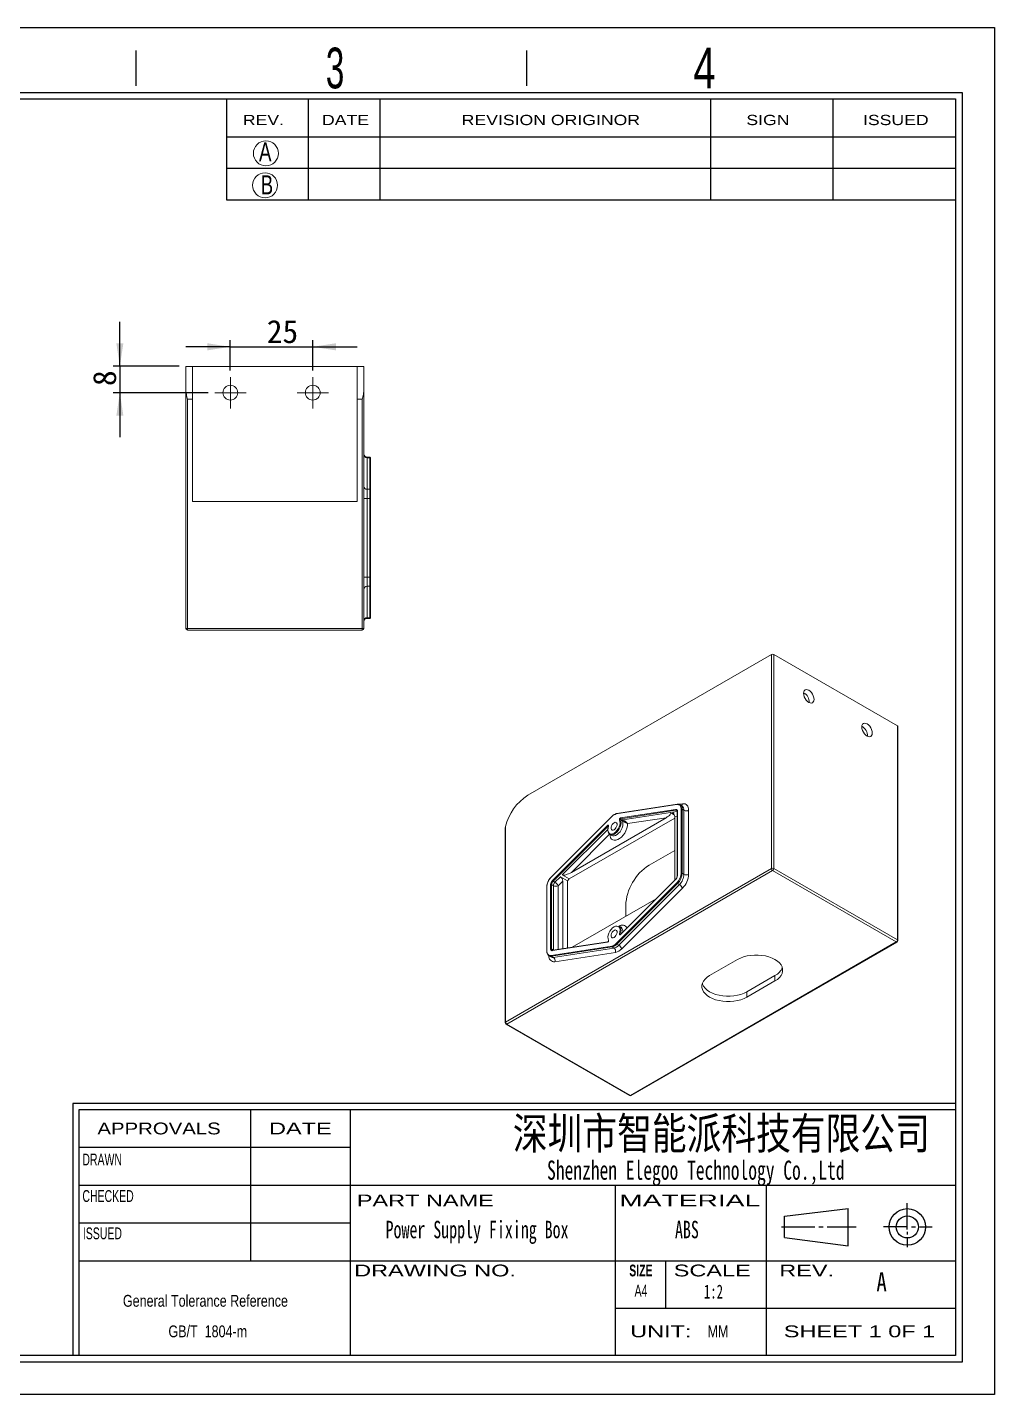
# Model space of a CAD drawing. Header units: millimetres. Extents: x 2 to 295, y 1 to 209.
# Drawn here: x 148.5 to 295.1, y 1.3 to 208.7 of the extents above; entities that cross this region are included whole.
import ezdxf

# ---------------------------------------------------------------- set-up
doc = ezdxf.new("R2010")
doc.units = ezdxf.units.MM
doc.linetypes.add('CENTER', pattern=[10.16, 6.35, -1.27, 1.27, -1.27])
doc.layers.add('DIM', color=5, linetype='Continuous')
doc.layers.add('SLD-0', color=179, linetype='Continuous')
doc.layers.add('中心线', color=1, linetype='CENTER', lineweight=15)
doc.styles.add('SLDTEXTSTYLE0', font='SIMSUN.TTC', dxfattribs={"width": 0.67})
doc.styles.add('SLDTEXTSTYLE1', font='SIMSUN.TTC', dxfattribs={"width": 0.67})
doc.styles.add('SLDTEXTSTYLE10', font='ARIAL.TTF', dxfattribs={"width": 1.7064})
doc.styles.add('SLDTEXTSTYLE11', font='SIMSUN.TTC', dxfattribs={"width": 0.8, "bigfont": 'bigfont'})
doc.styles.add('SLDTEXTSTYLE12', font='SIMSUN.TTC', dxfattribs={"width": 0.8})
doc.styles.add('SLDTEXTSTYLE13', font='SIMKAI.TTF', dxfattribs={"width": 0.67})
doc.styles.add('SLDTEXTSTYLE14', font='SIMSUN.TTC')
doc.styles.add('SLDTEXTSTYLE3', font='ARIAL.TTF', dxfattribs={"width": 0.63516})
doc.styles.add('SLDTEXTSTYLE4', font='GOTHIC.TTF', dxfattribs={"width": 0.7304})
doc.styles.add('SLDTEXTSTYLE5', font='GOTHIC.TTF', dxfattribs={"width": 0.61171})
doc.styles.add('SLDTEXTSTYLE6', font='ARIALBD.TTF', dxfattribs={"width": 0.63516})
doc.styles.add('SLDTEXTSTYLE7', font='ARIAL.TTF', dxfattribs={"width": 1.422})
doc.styles.add('SLDTEXTSTYLE8', font='ARIAL.TTF', dxfattribs={"width": 0.7584})
doc.styles.add('SLDTEXTSTYLE9', font='ARIAL.TTF', dxfattribs={"width": 1.2324})
doc.dimstyles.new('SLDDIMSTYLE1', dxfattribs={"dimtxt": 3.5, "dimasz": 3.5, "dimexe": 0, "dimexo": 0.0625, "dimgap": 0.875, "dimtad": 2, "dimlfac": 2, "dimrnd": 1e-09, "dimzin": 12, "dimdsep": 46, "dimtxsty": 'SLDTEXTSTYLE0', "dimsah": 1, "dimcen": 0.09, "dimadec": 0, "dimazin": 3, "dimtfac": 1, "dimtmove": 0, "dimatfit": 0, "dimfxl": 0, "dimfrac": 2, "dimtolj": 1, "dimtzin": 12, "dimarcsym": 0})

# ---------------------------------------------------------------- blocks, each defined once
blk = doc.blocks.new('SW_NOTE_1')
at = {"layer": 'SLD-0', "color": 0, "char_height": 1.7927, "attachment_point": 2, "style": 'SLDTEXTSTYLE8'}
for s, insert in [('General Tolerance Reference ', (13.02, 2.31)), (' GB/T  1804-m', (13.11, -2.32))]:
    blk.add_mtext(s, dxfattribs=dict(at, insert=insert))
blk = doc.blocks.new('_D_3')
at = {"layer": 'DIM'}
for p, q in [((179.23, 160.22), (172.5, 160.22)), ((179.23, 156.63), (179.23, 161.22)), ((179.23, 160.22), (191.73, 160.22)), ((191.73, 156.63), (191.73, 161.22)), ((191.73, 160.22), (198.47, 160.22))]:
    blk.add_line(p, q, dxfattribs=at)
for points in [[(179.23, 160.22), (175.73, 160.76), (175.73, 159.68)], [(191.73, 160.22), (195.23, 159.68), (195.23, 160.76)]]:
    blk.add_solid(points, dxfattribs=at)
at = {"layer": 'DIM', "insert": (184.76, 164.29), "char_height": 3.5, "attachment_point": 1, "style": 'SLDTEXTSTYLE14'}
blk.add_mtext('25', dxfattribs=at)
blk = doc.blocks.new('_D_4')
at = {"layer": 'DIM'}
for p, q in [((162.48, 157.26), (162.48, 163.99)), ((171.48, 157.26), (161.48, 157.26)), ((162.48, 157.26), (162.48, 153.26)), ((175.86, 153.26), (161.48, 153.26)), ((162.48, 153.26), (162.48, 146.53))]:
    blk.add_line(p, q, dxfattribs=at)
for points in [[(162.48, 157.26), (163.02, 160.76), (161.95, 160.76)], [(162.48, 153.26), (161.95, 149.76), (163.02, 149.76)]]:
    blk.add_solid(points, dxfattribs=at)
at = {"layer": 'DIM', "insert": (158.41, 154.27), "char_height": 3.5, "attachment_point": 1, "rotation": 90, "style": 'SLDTEXTSTYLE14'}
blk.add_mtext('8', dxfattribs=at)
blk = doc.blocks.new('SW_CENTERMARKSYMBOL_4')
at = {"layer": '中心线', "color": 0}
for p, q in [((0, 1.25), (0, 2.375)), ((-1.25, 0), (-2.375, 0)), ((0, 0), (-1.25, 0)), ((0, 0), (0, 1.25)), ((0, 0), (0, -1.25)), ((0, 0), (1.25, 0)), ((1.25, 0), (2.375, 0)), ((0, -1.25), (0, -2.375))]:
    blk.add_line(p, q, dxfattribs=at)
blk = doc.blocks.new('SW_CENTERMARKSYMBOL_5')
at = {"layer": '中心线', "color": 0}
for p, q in [((0, 1.25), (0, 2.375)), ((-1.25, 0), (-2.375, 0)), ((0, 0), (-1.25, 0)), ((0, 0), (0, 1.25)), ((0, 0), (0, -1.25)), ((0, 0), (1.25, 0)), ((1.25, 0), (2.375, 0)), ((0, -1.25), (0, -2.375))]:
    blk.add_line(p, q, dxfattribs=at)

msp = doc.modelspace()

# ---------------------------------------------------------------- linework, layer by layer
at = {"color": 7, "linetype": 'Continuous', "lineweight": 15}
for p, q in [((172.4847, 157.2565), (173.4847, 157.2565)), ((172.4847, 153.8178), (172.4847, 157.2565)), ((173.4847, 157.2565), (173.4847, 152.2565)), ((198.4847, 157.2565), (173.4847, 157.2565)), ((198.4847, 157.2565), (199.4847, 157.2565)), ((198.4847, 152.2565), (198.4847, 157.2565)), ((199.4847, 157.2565), (199.4847, 153.8178)), ((172.4847, 117.5065), (172.4847, 153.8178)), ((199.4847, 153.8178), (199.4847, 117.5065)), ((173.4847, 152.2565), (172.7347, 152.2565)), ((172.7347, 152.2565), (172.7347, 117.5065)), ((173.4847, 152.2565), (173.4847, 136.7565)), ((198.4847, 152.2565), (198.4847, 136.7565)), ((199.2347, 152.2565), (198.4847, 152.2565)), ((199.2347, 117.5065), (199.2347, 152.2565)), ((200.3847, 143.4755), (199.9847, 143.4755)), ((199.9847, 143.3838), (199.9847, 138.6172)), ((200.3847, 143.3838), (199.9847, 143.3838)), ((200.3847, 138.6172), (200.3847, 143.3838)), ((200.4847, 143.3755), (200.4847, 143.29)), ((200.4847, 143.29), (200.4847, 138.5233)), ((199.4847, 137.2089), (199.9847, 137.2089)), ((199.9847, 138.6172), (199.9847, 137.2089)), ((199.9847, 138.6172), (200.3847, 138.6172)), ((199.9847, 137.2089), (199.9847, 125.3042)), ((200.3847, 137.2089), (199.9847, 137.2089)), ((200.3847, 137.2089), (200.3847, 138.6172)), ((200.3847, 125.3042), (200.3847, 137.2089)), ((200.3847, 137.2089), (200.4847, 137.2089)), ((200.4847, 138.5233), (200.4847, 137.2089)), ((200.4847, 137.2089), (200.4847, 125.3042)), ((173.4847, 136.7565), (198.4847, 136.7565)), ((199.4847, 125.3042), (199.9847, 125.3042)), ((199.9847, 125.3042), (199.9847, 123.8959)), ((199.9847, 125.3042), (200.3847, 125.3042)), ((200.3847, 123.8959), (200.3847, 125.3042)), ((200.3847, 125.3042), (200.4847, 125.3042)), ((200.4847, 125.3042), (200.4847, 123.9897)), ((200.3847, 123.8959), (199.9847, 123.8959)), ((199.9847, 123.8959), (199.9847, 119.1292)), ((200.3847, 119.1292), (200.3847, 123.8959)), ((200.4847, 123.9897), (200.4847, 119.2231)), ((199.9847, 119.1292), (200.3847, 119.1292)), ((199.9847, 119.0375), (200.3847, 119.0375)), ((200.4847, 119.2231), (200.4847, 119.1375)), ((172.4847, 117.5065), (172.7347, 117.5065)), ((172.7347, 117.5065), (172.7347, 117.2565)), ((172.7347, 117.5065), (199.2347, 117.5065)), ((199.2347, 117.2565), (172.7347, 117.2565)), ((199.2347, 117.5065), (199.2347, 117.2565)), ((199.2347, 117.5065), (199.4847, 117.5065)), ((224.3228, 92.2068), (261.2692, 113.5354)), ((261.2692, 81.0779), (261.2692, 113.5354)), ((261.6227, 113.5354), (261.6227, 81.0779)), ((261.6227, 113.5354), (280.361, 102.718)), ((280.361, 70.2605), (280.361, 102.718)), ((280.4343, 70.1585), (280.4343, 102.616)), ((246.9375, 90.7819), (237.7451, 89.3674)), ((246.993, 90.8399), (237.8006, 89.4254)), ((238.4091, 88.7738), (246.7427, 90.0562)), ((246.7891, 89.9246), (238.4555, 88.6423)), ((238.7384, 88.479), (245.9569, 89.5898)), ((246.5454, 89.25), (245.9569, 89.5898)), ((246.9174, 89.9041), (246.9112, 89.9075)), ((246.9917, 89.716), (246.9917, 79.9953)), ((247.021, 89.7568), (247.021, 80.0361)), ((247.7002, 90.6069), (247.4173, 90.7701)), ((247.5866, 80.3627), (247.5866, 90.0834)), ((247.7281, 90.0834), (247.7281, 80.3627)), ((248.0109, 89.9201), (247.7281, 90.0834)), ((248.0109, 80.1994), (248.0109, 89.9201)), ((248.718, 89.9201), (248.718, 80.1994)), ((220.9641, 87.4599), (220.9641, 57.8103)), ((237.0635, 89.0038), (227.8711, 79.805)), ((237.0635, 88.974), (227.8711, 79.7751)), ((228.0659, 79.2742), (236.3995, 87.6137)), ((236.4945, 87.5102), (228.1609, 79.1708)), ((230.6195, 79.5111), (246.5967, 88.7345)), ((245.2834, 88.7928), (230.9394, 80.5122)), ((238.6503, 88.3162), (238.3674, 88.4795)), ((238.4555, 88.6423), (238.7384, 88.479)), ((245.2834, 88.7928), (239.4548, 87.8959)), ((246.5967, 79.2993), (246.5967, 88.9949)), ((220.8908, 86.7732), (220.8908, 57.7083)), ((236.7751, 86.257), (237.0579, 86.0937)), ((246.5967, 83.8386), (242.7076, 81.5935)), ((220.9641, 57.8103), (261.2692, 81.0779)), ((261.6227, 81.0779), (280.361, 70.2605)), ((261.4459, 80.7718), (221.1408, 57.5041)), ((228.4438, 79.0075), (228.1609, 79.1708)), ((228.4438, 79.0075), (229.2726, 79.8369)), ((229.6261, 79.198), (228.919, 78.4904)), ((230.3332, 79.2246), (229.2726, 79.8369)), ((230.6195, 79.5111), (229.5588, 80.1234)), ((229.6261, 79.198), (229.6261, 68.9232)), ((230.3332, 79.2246), (230.6195, 79.5111)), ((230.3332, 69.032), (230.3332, 79.2246)), ((237.7451, 69.7158), (246.9375, 78.9147)), ((247.0325, 78.8112), (237.8401, 69.6124)), ((246.7427, 79.4454), (238.4091, 71.106)), ((246.7427, 79.4156), (238.4091, 71.0761)), ((247.3154, 78.648), (247.0325, 78.8112)), ((247.7281, 80.3627), (248.0109, 80.1994)), ((280.1843, 69.9543), (261.4459, 80.7718)), ((227.1927, 78.2863), (227.1927, 68.5656)), ((227.222, 78.3271), (227.222, 68.6064)), ((227.7876, 68.933), (227.7876, 78.6537)), ((227.9291, 78.6537), (227.9291, 68.933)), ((228.2119, 78.4904), (227.9291, 78.6537)), ((228.2119, 68.7697), (228.2119, 78.4904)), ((238.123, 69.4491), (247.3154, 78.648)), ((247.7906, 78.1308), (238.5983, 68.932)), ((231.0449, 69.1415), (243.81, 76.5106)), ((239.1721, 75.4697), (239.1721, 73.8332)), ((238.4578, 72.1879), (238.175, 72.3511)), ((227.8711, 67.9079), (237.0635, 69.3224)), ((237.1099, 69.1908), (227.9175, 67.7764)), ((228.2119, 68.7697), (227.9291, 68.933)), ((228.0326, 68.7041), (228.0388, 68.7007)), ((236.3995, 69.9159), (228.0659, 68.6336)), ((236.455, 69.974), (228.1214, 68.6916)), ((228.2003, 67.6131), (237.3927, 69.0275)), ((236.455, 69.974), (236.4527, 69.9736)), ((237.3927, 69.0275), (237.1099, 69.1908)), ((237.8401, 69.6124), (238.123, 69.4491)), ((239.8792, 46.6867), (280.1843, 69.9543)), ((240.0042, 46.6743), (280.3092, 69.942)), ((227.5327, 67.838), (227.8155, 67.6747)), ((227.9175, 67.7764), (228.2003, 67.6131)), ((237.6246, 68.3699), (228.4322, 66.9554)), ((256.1426, 67.301), (251.9, 64.8518)), ((257.5568, 62.4027), (261.7995, 64.8519)), ((261.7995, 64.8519), (261.7995, 64.0354)), ((257.5568, 61.5862), (261.7995, 64.0354)), ((257.5568, 62.4027), (257.5568, 61.5862)), ((221.0159, 57.4917), (239.7542, 46.6743)), ((221.1408, 57.5041), (239.8792, 46.6867))]:
    msp.add_line(p, q, dxfattribs=at)
at = {"color": 8, "linetype": 'Continuous', "lineweight": 15}
for p, q in [((199.9847, 143.4755), (199.9847, 143.3838)), ((200.3847, 143.3838), (200.3847, 143.4755)), ((199.9847, 119.1292), (199.9847, 119.0375)), ((200.3847, 119.0375), (200.3847, 119.1292)), ((246.2431, 89.6338), (246.9866, 89.7482)), ((246.9758, 89.8168), (246.7891, 89.9246)), ((247.2438, 90.8338), (247.7906, 90.918)), ((236.5503, 87.4781), (236.4945, 87.5102)), ((246.9917, 89.0557), (246.5967, 88.9949)), ((229.5588, 80.1234), (236.4611, 87.0305)), ((236.7186, 86.2954), (230.9394, 80.5122)), ((228.919, 78.4904), (228.919, 68.8144)), ((238.3674, 71.1591), (238.4275, 71.1244))]:
    msp.add_line(p, q, dxfattribs=at)
at = {"color": 7, "linetype": 'Continuous', "lineweight": 15, "flags": 128}
for points in [[(266.926, 106.2891), (267.1319, 106.2016), (267.3238, 106.1826), (267.4885, 106.2335), (267.6149, 106.3507), (267.6944, 106.5264), (267.7215, 106.7485), (267.6944, 107.0019), (267.6149, 107.2693), (267.4885, 107.5326), (267.3238, 107.7737), (267.1319, 107.9762), (266.926, 108.1264), (266.7201, 108.2139), (266.5283, 108.2329), (266.3635, 108.182), (266.2371, 108.0648), (266.1576, 107.8891), (266.1305, 107.667), (266.1576, 107.4136), (266.2371, 107.1461), (266.3635, 106.8829), (266.5283, 106.6418), (266.7201, 106.4393), (266.926, 106.2891)], [(275.7648, 101.1866), (275.9707, 101.099), (276.1626, 101.08), (276.3273, 101.1309), (276.4538, 101.2482), (276.5332, 101.4239), (276.5603, 101.646), (276.5332, 101.8994), (276.4538, 102.1668), (276.3273, 102.43), (276.1626, 102.6711), (275.9707, 102.8736), (275.7648, 103.0238), (275.559, 103.1114), (275.3671, 103.1303), (275.2023, 103.0795), (275.0759, 102.9622), (274.9965, 102.7865), (274.9693, 102.5644), (274.9965, 102.311), (275.0759, 102.0436), (275.2023, 101.7804), (275.3671, 101.5393), (275.559, 101.3367), (275.7648, 101.1866)], [(246.7427, 90.0562), (246.8015, 90.0592), (246.8556, 90.0495), (246.9036, 90.0273), (246.9445, 89.9932), (246.9774, 89.9479), (247.0014, 89.8926), (247.016, 89.8284), (247.021, 89.7568)], [(247.5866, 90.0834), (247.5752, 90.2503), (247.541, 90.4001), (247.4849, 90.5293), (247.4083, 90.635), (247.3128, 90.7146), (247.2007, 90.7663), (247.0746, 90.7889), (246.9375, 90.7819)], [(247.7906, 90.918), (247.9866, 90.928), (248.1667, 90.8957), (248.3268, 90.8218), (248.4632, 90.7081), (248.5727, 90.5572), (248.6528, 90.3726), (248.7016, 90.1586), (248.718, 89.9201)], [(236.3995, 87.6137), (236.4403, 87.647), (236.4819, 87.6665), (236.5205, 87.6705), (236.5528, 87.6587), (236.576, 87.632), (236.5881, 87.5928), (236.5879, 87.5445), (236.5756, 87.4914)], [(236.5756, 87.4914), (236.5025, 87.1958), (236.4866, 86.9201), (236.5287, 86.6817), (236.6262, 86.4959), (236.7731, 86.3742), (236.9599, 86.3245), (237.1748, 86.3499), (237.4043, 86.4488), (237.6338, 86.6149), (237.8487, 86.8377), (238.0355, 87.103), (238.1824, 87.3942), (238.2799, 87.6927), (238.322, 87.9797), (238.3061, 88.2369), (238.233, 88.4481)], [(238.3674, 88.4795), (238.4432, 88.2669), (238.4646, 88.0096), (238.4305, 87.7219), (238.3427, 87.4201), (238.2063, 87.1211), (238.0288, 86.8416), (237.8202, 86.5974), (237.5923, 86.4021), (237.3577, 86.2667), (237.1298, 86.1988), (236.9212, 86.2022), (236.7438, 86.2768), (236.6073, 86.4183), (236.5196, 86.6188), (236.4922, 86.765)], [(236.5515, 87.4821), (236.5521, 87.4837), (236.5566, 87.4877), (236.5646, 87.4903), (236.5756, 87.4914)], [(237.4043, 86.9796), (237.5615, 87.1023), (237.6997, 87.2743), (237.8023, 87.4747), (237.8569, 87.6794), (237.8569, 87.8638), (237.8023, 88.0055), (237.6997, 88.0874), (237.5615, 88.0998), (237.4043, 88.0411), (237.2471, 87.9183), (237.1089, 87.7463), (237.0063, 87.5459), (236.9517, 87.3412), (236.9517, 87.1568), (237.0063, 87.0151), (237.1089, 86.9332), (237.2471, 86.9208), (237.4043, 86.9796)], [(237.0635, 89.0038), (237.0619, 89.0019), (237.0596, 88.9948), (237.0601, 88.9854), (237.0635, 88.974)], [(238.233, 71.1984), (238.3061, 71.494), (238.322, 71.7697), (238.2799, 72.0081), (238.1824, 72.1939), (238.0355, 72.3156), (237.8487, 72.3652), (237.6338, 72.3399), (237.4043, 72.241), (237.1748, 72.0749), (236.9599, 71.8521), (236.7731, 71.5868), (236.6262, 71.2956), (236.5287, 70.9971), (236.4866, 70.7101), (236.5025, 70.4529), (236.5756, 70.2417)], [(237.4043, 70.6487), (237.5615, 70.7715), (237.6997, 70.9435), (237.8023, 71.1439), (237.8569, 71.3486), (237.8569, 71.533), (237.8023, 71.6747), (237.6997, 71.7566), (237.5615, 71.769), (237.4043, 71.7102), (237.2471, 71.5875), (237.1089, 71.4155), (237.0063, 71.2151), (236.9517, 71.0104), (236.9517, 70.826), (237.0063, 70.6843), (237.1089, 70.6024), (237.2471, 70.59), (237.4043, 70.6487)], [(238.4091, 71.0761), (238.3683, 71.0428), (238.3267, 71.0233), (238.2881, 71.0193), (238.2558, 71.0311), (238.2326, 71.0578), (238.2205, 71.097), (238.2207, 71.1453), (238.233, 71.1984)], [(227.222, 68.6064), (227.2334, 68.4395), (227.2676, 68.2897), (227.3237, 68.1604), (227.4003, 68.0548), (227.4958, 67.9752), (227.6079, 67.9235), (227.734, 67.9009), (227.8711, 67.9079)], [(228.0659, 68.6336), (228.0071, 68.6306), (227.953, 68.6403), (227.905, 68.6625), (227.8641, 68.6966), (227.8312, 68.7419), (227.8072, 68.7972), (227.7926, 68.8614), (227.7876, 68.933)], [(236.5588, 70.1521), (236.5592, 70.1501), (236.5602, 70.1346), (236.5569, 70.1105), (236.547, 70.079), (236.5293, 70.0438), (236.5054, 70.0113), (236.4833, 69.9898), (236.4659, 69.9782), (236.456, 69.9742), (236.455, 69.974), (236.455, 69.974)], [(261.7995, 64.0354), (262.1732, 64.2844), (262.4818, 64.5615), (262.7189, 64.8612), (262.8796, 65.1774), (262.9609, 65.5035), (262.9609, 65.8329), (262.8796, 66.159), (262.7189, 66.4752), (262.4818, 66.7749), (262.1732, 67.052), (261.7995, 67.301), (261.3682, 67.5168), (260.8881, 67.6949), (260.3689, 67.8318), (259.8213, 67.9246), (259.2564, 67.9715), (258.6857, 67.9715), (258.1208, 67.9246), (257.5732, 67.8318), (257.0541, 67.6949), (256.5739, 67.5168), (256.1426, 67.301)], [(251.9, 64.8518), (251.5263, 64.6028), (251.2177, 64.3256), (250.9806, 64.0259), (250.8198, 63.7098), (250.7386, 63.3837), (250.7386, 63.0542), (250.8198, 62.7281), (250.9806, 62.412), (251.2177, 62.1123), (251.5263, 61.8352), (251.9, 61.5862), (252.3313, 61.3704), (252.8114, 61.1923), (253.3306, 61.0554), (253.8782, 60.9626), (254.4431, 60.9157), (255.0138, 60.9157), (255.5787, 60.9626), (256.1263, 61.0554), (256.6454, 61.1923), (257.1255, 61.3704), (257.5568, 61.5862)], [(250.7914, 63.6273), (250.8198, 63.5447), (250.9806, 63.2286), (251.2177, 62.9289), (251.5263, 62.6517), (251.9, 62.4027), (252.3313, 62.187), (252.8114, 62.0088), (253.3306, 61.872), (253.8782, 61.7791), (254.4431, 61.7323), (255.0138, 61.7323), (255.5787, 61.7791), (256.1263, 61.872), (256.6454, 62.0088), (257.1255, 62.187), (257.5568, 62.4027)]]:
    msp.add_lwpolyline(points, dxfattribs=at)
at = {"color": 8, "linetype": 'Continuous', "lineweight": 15, "flags": 128}
for points in [[(239.4548, 87.8959), (239.4283, 87.5553), (239.3434, 87.1946), (239.2039, 86.8298), (239.0159, 86.477), (238.7877, 86.152), (238.5296, 85.8691), (238.2529, 85.641), (237.9699, 85.4776), (237.6932, 85.3863), (237.4351, 85.3712), (237.2069, 85.4328), (237.0189, 85.5684), (236.8794, 85.7721), (236.7945, 86.0348), (236.7691, 86.2605)], [(237.0544, 86.0958), (237.2041, 86.039), (237.4126, 86.0355), (237.6406, 86.1034), (237.8751, 86.2388), (238.1031, 86.4341), (238.3116, 86.6783), (238.4891, 86.9578), (238.6256, 87.2568), (238.7133, 87.5586), (238.7474, 87.8463), (238.726, 88.1036), (238.6503, 88.3162)], [(227.8711, 79.805), (227.8695, 79.803), (227.8672, 79.796), (227.8677, 79.7866), (227.8711, 79.7751)], [(246.7427, 79.4156), (246.7394, 79.427), (246.7388, 79.4364), (246.7411, 79.4435), (246.7427, 79.4454)], [(238.381, 71.074), (238.3788, 71.0754), (238.3672, 71.0887), (238.3612, 71.1083), (238.3613, 71.1325), (238.3674, 71.1591)], [(238.4091, 71.0761), (238.4058, 71.0875), (238.4052, 71.097), (238.4075, 71.104), (238.4091, 71.106)], [(228.2166, 68.7063), (228.216, 68.7101), (228.2119, 68.7697)], [(228.2119, 68.7697), (228.2877, 68.7338), (228.3203, 68.7222)]]:
    msp.add_lwpolyline(points, dxfattribs=at)
at = {"color": 7, "linetype": 'Continuous', "lineweight": 15}
for centre in [(179.2347, 153.2565), (191.7347, 153.2565)]:
    msp.add_circle(centre, 1.125, dxfattribs=at)
for centre, radius, start, end in [((199.9847, 143.9755), 0.5, 180, 270), ((199.9699, 143.8691), 0.4854, 181.862494, 271.749011), ((200.3847, 143.3755), 0.1, 0, 90), ((200.3877, 143.2868), 0.0971, 1.862481, 91.748237), ((199.9699, 139.1024), 0.4854, 181.862262, 271.749016), ((200.3877, 138.5201), 0.0971, 1.861386, 91.749332), ((199.9699, 123.4106), 0.4854, 88.251107, 178.137558), ((200.3877, 123.9929), 0.0971, 268.251113, 358.137602), ((199.9699, 118.644), 0.4854, 88.251111, 178.13754), ((199.9847, 118.5375), 0.5, 90, 180), ((200.3877, 119.2262), 0.0971, 268.250903, 358.137812), ((200.3847, 119.1375), 0.1, 270, 0), ((172.7347, 117.5065), 0.25, 180, 270), ((199.2347, 117.5065), 0.25, 270, 0), ((261.4459, 113.1943), 0.3843, 62.609672, 117.390328), ((265.3532, 106.2998), 1.6576, 358.134382, 61.860242), ((274.192, 101.1972), 1.6576, 358.134382, 61.860242), ((280.3091, 102.6035), 0.1257, 5.694799, 65.625342), ((228.5452, 85.6574), 7.7924, 122.809806, 166.625568), ((238.0238, 88.0976), 1.3001, 102.378585, 137.616038), ((246.8583, 90.023), 0.1202, 163.96658, 234.869863), ((247.6573, 89.9469), 0.1537, 62.609672, 117.390328), ((248.3645, 90.6024), 0.7685, 242.609672, 297.390328), ((236.6176, 87.7188), 0.2422, 205.725289, 239.440841), ((238.487, 88.5212), 0.2643, 107.12574, 196.057737), ((238.3207, 88.376), 0.1136, 65.683389, 140.5423), ((238.4944, 88.516), 0.1322, 107.12574, 196.057737), ((238.5247, 88.7406), 0.1202, 163.96658, 234.869863), ((238.7773, 88.3527), 0.1322, 107.12574, 196.057737), ((246.8481, 75.1204), 7.684, 122.605478, 177.394522), ((261.4459, 80.7368), 0.3843, 62.609672, 117.390328), ((261.653, 81.0954), 0.3842, 182.605478, 237.394522), ((261.2389, 81.0954), 0.3842, 302.605478, 357.394522), ((229.4078, 78.2167), 2.1886, 134.597563, 177.108923), ((228.7244, 78.6063), 0.938, 134.597563, 177.108923), ((228.7097, 78.6142), 0.7817, 134.597563, 177.108923), ((228.2841, 79.3794), 0.2422, 205.725289, 239.440841), ((228.9926, 78.4509), 0.7817, 134.597563, 177.108923), ((227.828, 77.9647), 1.211, 25.725289, 59.440841), ((246.0842, 80.0834), 0.938, 314.597563, 357.108923), ((245.4008, 80.4731), 2.1886, 314.597563, 357.108923), ((247.1557, 79.0198), 0.2422, 205.725289, 239.440841), ((245.3861, 80.481), 2.345, 314.597563, 357.108923), ((245.6689, 80.3177), 2.345, 314.597563, 357.108923), ((247.6573, 80.2262), 0.1537, 62.609672, 117.390328), ((245.5954, 80.3571), 3.1266, 314.597563, 357.108923), ((248.3645, 80.8818), 0.7685, 242.609672, 297.390328), ((227.8584, 78.5172), 0.1537, 62.609672, 117.390328), ((228.5655, 79.1727), 0.7685, 242.609672, 297.390328), ((246.6997, 77.6052), 1.211, 25.725289, 59.440841), ((237.8271, 71.8247), 0.631, 1.673096, 56.545052), ((238.2177, 70.897), 0.3018, 60.261625, 87.101815), ((227.8584, 68.7965), 0.1537, 62.609672, 117.390328), ((236.3216, 70.1685), 0.2643, 287.12574, 16.057737), ((237.1791, 69.2892), 0.1202, 163.96658, 234.869863), ((236.7848, 70.5922), 1.3001, 282.378585, 317.616038), ((236.8113, 70.5514), 1.3929, 282.378585, 317.616038), ((237.0941, 70.3881), 1.3929, 282.378585, 317.616038), ((237.0468, 68.5359), 0.6011, 343.96658, 54.869863), ((237.2264, 70.1839), 1.8572, 282.378585, 317.616038), ((237.9633, 69.821), 0.2422, 205.725289, 239.440841), ((237.5073, 68.4063), 1.211, 25.725289, 59.440841), ((279.9772, 70.278), 0.3842, 302.605478, 357.394522), ((280.1843, 70.1585), 0.25, 299.997312, 0), ((227.9867, 67.8747), 0.1202, 163.96658, 234.869863), ((227.8544, 67.1214), 0.6011, 343.96658, 54.869863), ((260.8346, 66.8394), 2.2093, 295.894577, 339.79763), ((221.1408, 57.7083), 0.25, 180, 240.002688), ((221.3479, 57.8278), 0.3842, 182.605478, 237.394522), ((239.8792, 46.8909), 0.25, 240.002688, 299.997312)]:
    msp.add_arc(centre, radius, start, end, dxfattribs=at)
at = {"color": 8, "linetype": 'Continuous', "lineweight": 15}
for centre, radius, start, end in [((237.8165, 89.3547), 0.0725, 102.640423, 169.897053), ((246.8245, 89.7334), 0.1945, 63.51027, 100.477326), ((247.0088, 90.7692), 0.0725, 102.623733, 169.898126), ((247.0417, 89.711), 0.0503, 114.374658, 174.305201), ((246.9966, 90.1651), 0.7361, 353.624446, 55.990795), ((247.3935, 91.0066), 0.4069, 301.69841, 347.417046), ((247.2761, 90.0012), 0.7393, 353.704147, 55.108629), ((236.5478, 87.4723), 0.0654, 71.073768, 144.507093), ((247.0417, 79.9903), 0.0503, 114.381911, 174.222022), ((227.2427, 78.2813), 0.0503, 114.374658, 174.305201), ((238.6477, 71.73), 0.7869, 24.770736, 127.472282), ((236.8824, 71.7033), 1.5816, 339.872953, 5.07278), ((238.0176, 71.5916), 0.7416, 348.269616, 53.249068), ((227.2427, 68.5606), 0.0503, 114.376039, 174.289359), ((228.1742, 68.906), 0.2466, 173.716669, 234.971151), ((228.1372, 68.6209), 0.0725, 102.640423, 169.897053), ((236.4713, 69.903), 0.073, 104.791505, 169.756667), ((236.6301, 70.1852), 0.0785, 133.978538, 204.407864), ((280.2575, 70.0566), 0.1257, 234.382423, 294.307119), ((280.3091, 70.146), 0.1257, 5.694799, 65.625342), ((228.3272, 67.7716), 0.823, 174.642465, 277.327898), ((227.8114, 68.3479), 0.5813, 242.36692, 280.516523), ((228.0942, 68.1828), 0.5795, 241.390963, 280.548975), ((221.016, 57.6958), 0.1257, 114.374658, 174.305201), ((221.0676, 57.6063), 0.1257, 245.692881, 305.617577), ((239.8059, 46.7889), 0.1257, 245.692881, 305.617577), ((239.9524, 46.7889), 0.1257, 234.382423, 294.307119)]:
    msp.add_arc(centre, radius, start, end, dxfattribs=at)
at = {"color": 7, "linetype": 'Continuous', "lineweight": 15}
for centre, major_axis, ratio, start_param, end_param in [((244.9299, 88.9969), (1.0747, 0.5449), 0.28875314, 4.8985779, 6.46937423), ((246.2431, 89.199), (-0.2338, 0.4612), 0.57509152, 3.98985734, 5.56065366), ((229.2726, 79.4021), (-0.2338, 0.4612), 0.57509152, 3.98985734, 5.56065366), ((230.5858, 80.7163), (1.0747, 0.5449), 0.28875314, 3.32778157, 4.8985779)]:
    msp.add_ellipse(centre, major_axis=major_axis, ratio=ratio, start_param=start_param, end_param=end_param, dxfattribs=at)
for points, knots in [([(172.4847, 153.8178), (172.4847, 153.6896), (172.4949, 153.5607), (172.5257, 153.3009), (172.5466, 153.1703), (172.6175, 152.7797), (172.6761, 152.5188), (172.7347, 152.2565)], [0, 0, 0, 0, 0.25, 0.25, 0.5, 0.5, 1, 1, 1, 1]), ([(199.4847, 153.8178), (199.4847, 153.6896), (199.4746, 153.5607), (199.4438, 153.3009), (199.4229, 153.1703), (199.352, 152.7797), (199.2934, 152.5188), (199.2347, 152.2565)], [0, 0, 0, 0, 0.25, 0.25, 0.5, 0.5, 1, 1, 1, 1]), ([(237.8006, 89.4254), (237.7598, 89.4174), (237.6437, 89.3943), (237.4469, 89.3073), (237.2388, 89.169), (237.1149, 89.0523), (237.0635, 89.0038)], [0, 0, 0, 0, 0.16558102, 0.47157885, 0.78058725, 1, 1, 1, 1]), ([(246.9111, 89.9022), (246.9182, 89.8999), (246.9452, 89.8912), (246.9785, 89.8405), (246.9873, 89.7574), (246.9917, 89.716)], [0, 0, 0, 0, 0.15197596, 0.57750941, 1, 1, 1, 1]), ([(247.4041, 90.7714), (247.3562, 90.7951), (247.2496, 90.8479), (247.1037, 90.8541), (247.013, 90.8425), (246.993, 90.8399)], [0, 0, 0, 0, 0.388438336, 0.865136925, 1, 1, 1, 1]), ([(220.8992, 86.7733), (220.8967, 86.8477), (220.8891, 87.0776), (220.9338, 87.3057), (220.9641, 87.4599)], [0, 0, 0, 0, 0.32337032, 1, 1, 1, 1]), ([(236.5515, 87.4823), (236.5362, 87.4327), (236.4916, 87.2886), (236.4506, 87.0543), (236.4594, 86.8878), (236.4638, 86.8057)], [0, 0, 0, 0, 0.210231584, 0.610566594, 1, 1, 1, 1]), ([(236.559, 87.5435), (236.5588, 87.5438), (236.5576, 87.5455), (236.5608, 87.5376), (236.5603, 87.5186), (236.5564, 87.4976), (236.5524, 87.485), (236.5515, 87.4823)], [0, 0, 0, 0, 0.05563693, 0.3400862, 0.62512728, 0.92072613, 1, 1, 1, 1]), ([(238.6503, 88.3162), (238.6826, 88.2975), (238.722, 88.2774), (238.8026, 88.2383), (238.8443, 88.2191), (238.9658, 88.1633), (239.041, 88.1288), (239.1823, 88.0596), (239.247, 88.0256), (239.3616, 87.9595), (239.4121, 87.9271), (239.4548, 87.8959)], [0, 0, 0, 0, 0.125, 0.125, 0.25, 0.25, 0.5, 0.5, 0.75, 0.75, 1, 1, 1, 1]), ([(238.7384, 88.479), (238.7711, 88.4601), (238.8102, 88.437), (238.8879, 88.3895), (238.9272, 88.3648), (239.0398, 88.2906), (239.1074, 88.2418), (239.2317, 88.1418), (239.2871, 88.0916), (239.3826, 87.9926), (239.4229, 87.9436), (239.4548, 87.8959)], [0, 0, 0, 0, 0.125, 0.125, 0.25, 0.25, 0.5, 0.5, 0.75, 0.75, 1, 1, 1, 1]), ([(227.8711, 79.805), (227.8341, 79.7663), (227.7271, 79.6543), (227.5669, 79.4392), (227.4073, 79.1601), (227.2878, 78.8671), (227.2082, 78.5685), (227.1979, 78.3815), (227.1927, 78.2863)], [0, 0, 0, 0, 0.094636052, 0.2741021, 0.453620392, 0.633279909, 0.813323739, 1, 1, 1, 1]), ([(246.9917, 79.9953), (246.9906, 79.9708), (246.9874, 79.8989), (246.9498, 79.7585), (246.8686, 79.5955), (246.7905, 79.4941), (246.7476, 79.4504), (246.7427, 79.4454)], [0, 0, 0, 0, 0.14199828, 0.41670165, 0.69789884, 0.9653207, 1, 1, 1, 1]), ([(238.4091, 71.106), (238.4018, 71.0995), (238.3879, 71.087), (238.3723, 71.0785), (238.3654, 71.0781), (238.3673, 71.0779), (238.3673, 71.0779)], [0, 0, 0, 0, 0.340609623, 0.653159433, 0.993578722, 1, 1, 1, 1]), ([(227.1927, 68.5656), (227.1941, 68.519), (227.1983, 68.3837), (227.2444, 68.181), (227.3515, 67.9879), (227.4582, 67.8708), (227.534, 67.8414), (227.5459, 67.8367)], [0, 0, 0, 0, 0.14296849, 0.41513116, 0.6865027, 0.9507629, 1, 1, 1, 1]), ([(228.1214, 68.6916), (228.1063, 68.6901), (228.0708, 68.6866), (228.0506, 68.6989), (228.0389, 68.7059)], [0, 0, 0, 0, 0.42495758, 1, 1, 1, 1])]:
    msp.add_open_spline(points, degree=3, knots=knots, dxfattribs=at)
at = {"layer": 'SLD-0'}
for p, q in [((1.812, 208.6737), (295.1066, 208.6737)), ((295.1066, 208.6737), (295.1066, 1.2938)), ((12.6748, 197.811), (289.1814, 197.811)), ((252.0174, 197.811), (252.0174, 182.5137)), ((270.5994, 197.811), (270.5994, 182.5137)), ((289.1814, 197.811), (289.1814, 7.2189)), ((289.1814, 7.2189), (12.6748, 7.2189)), ((295.1066, 1.2938), (1.812, 1.2938))]:
    msp.add_line(p, q, dxfattribs=at)
at = {"layer": 'SLD-0', "color": 6, "linetype": 'Continuous'}
for p, q in [((164.9525, 199.786), (164.9525, 205.1695)), ((224.2039, 199.786), (224.2039, 205.1695)), ((11.6873, 198.7985), (290.1689, 198.7985)), ((290.1689, 198.7985), (290.1689, 6.2314)), ((290.1689, 6.2314), (11.6873, 6.2314))]:
    msp.add_line(p, q, dxfattribs=at)
at = {"layer": 'SLD-0', "color": 179, "linetype": 'Continuous'}
for p, q in [((178.6588, 197.811), (178.6588, 182.5137)), ((191.0502, 197.811), (191.0502, 182.5137)), ((201.8863, 197.811), (201.8863, 182.5137)), ((178.6588, 192.0745), (289.1814, 192.0745)), ((178.6588, 187.2941), (289.1814, 187.2941)), ((178.6588, 182.5137), (289.1814, 182.5137)), ((289.1814, 45.4622), (155.3299, 45.4622)), ((155.3299, 45.4622), (155.3299, 7.2189)), ((289.1814, 44.5061), (156.286, 44.5061)), ((156.286, 44.5061), (156.286, 7.2189)), ((182.2808, 44.5061), (182.2808, 21.5602)), ((197.3975, 44.5061), (197.3975, 7.2189)), ((197.3975, 38.7696), (156.286, 38.7696)), ((289.1814, 33.0331), (156.286, 33.0331)), ((237.553, 33.0331), (237.553, 7.2189)), ((260.499, 7.2189), (260.499, 33.0331)), ((263.2552, 28.3538), (272.8879, 29.5382)), ((272.8879, 23.8461), (272.8879, 29.5382)), ((281.8693, 26.3495), (281.8693, 30.3163)), ((197.3975, 27.2966), (156.286, 27.2966)), ((263.2552, 25.1064), (263.2552, 28.3538)), ((262.7856, 26.7328), (267.8301, 26.7328)), ((263.2552, 25.1064), (272.8879, 23.8461)), ((268.4607, 26.7328), (269.0912, 26.7328)), ((269.7218, 26.7328), (274.1357, 26.7328)), ((281.8693, 26.7328), (278.2684, 26.7328)), ((281.8693, 25.9663), (281.8693, 25.5831)), ((281.8693, 25.1998), (281.8693, 23.6668)), ((282.4999, 26.7328), (283.1304, 26.7328)), ((283.761, 26.7328), (285.6527, 26.7328)), ((289.1814, 21.5602), (156.286, 21.5602)), ((245.2016, 21.5602), (245.2016, 14.3895)), ((237.553, 14.3895), (289.1814, 14.3895))]:
    msp.add_line(p, q, dxfattribs=at)
at = {"layer": 'SLD-0', "lineweight": 0}
for centre in [(184.6221, 189.5636), (184.4994, 184.7149)]:
    msp.add_circle(centre, 1.8944, dxfattribs=at)
at = {"layer": 'SLD-0', "color": 179, "linetype": 'Continuous'}
for radius in [2.7714, 1.669]:
    msp.add_circle((281.8693, 26.7328), radius, dxfattribs=at)

# ---------------------------------------------------------------- block references
at = {"layer": 'SLD-0', "color": 179}
msp.add_blockref('SW_NOTE_1', (162.4379, 14.1109), dxfattribs=at)
at = {"layer": '中心线'}
for name, p in [('SW_CENTERMARKSYMBOL_4', (179.2347, 153.2565)), ('SW_CENTERMARKSYMBOL_5', (191.7347, 153.2565))]:
    msp.add_blockref(name, p, dxfattribs=at)

# ---------------------------------------------------------------- texts
at = {"color": 7, "linetype": 'Continuous', "lineweight": 0, "attachment_point": 1}
for s, insert, char_height, style in [('Power Supply Fixing Box', (202.7683, 27.6625), 2.645833, 'SLDTEXTSTYLE1'), ('ABS', (246.644, 27.6625), 2.64583, 'SLDTEXTSTYLE1'), ('1:2', (251.0336, 17.984), 2.11667, 'SLDTEXTSTYLE0')]:
    msp.add_mtext(s, dxfattribs=dict(at, insert=insert, char_height=char_height, style=style))
at = {"layer": 'SLD-0'}
for s, insert, char_height, attachment_point, style in [('3', (193.7066, 205.5931), 6.172, 1, 'SLDTEXTSTYLE5'), ('4', (249.4405, 205.5869), 6.172, 1, 'SLDTEXTSTYLE4'), ('A', (183.5778, 191.2522), 2.9034, 1, 'SLDTEXTSTYLE4'), ('B', (183.8319, 186.2372), 2.9034, 1, 'SLDTEXTSTYLE4'), ('\\M+1905B圳\\M+18E73\\M+19271\\M+1945C\\M+19468\\M+189C8\\M+18B5A\\M+1974C\\M+18CC0\\M+18CF6\\M+18E69', (253.6756, 43.3374), 4.82808, 2, 'SLDTEXTSTYLE11'), ('A', (277.1784, 19.8537), 2.9104, 1, 'SLDTEXTSTYLE12')]:
    msp.add_mtext(s, dxfattribs=dict(at, insert=insert, char_height=char_height, attachment_point=attachment_point, style=style))
at = {"layer": 'SLD-0', "color": 179}
for s, insert, char_height, attachment_point, style in [('REV.', (181.1288, 195.4001), 1.55363, 1, 'SLDTEXTSTYLE9'), ('DATE', (193.1265, 195.4001), 1.55363, 1, 'SLDTEXTSTYLE9'), ('REVISION ORIGINOR', (214.3082, 195.4001), 1.553633, 1, 'SLDTEXTSTYLE9'), ('SIGN', (257.4664, 195.4001), 1.55363, 1, 'SLDTEXTSTYLE9'), ('ISSUED', (275.1481, 195.4001), 1.55363, 1, 'SLDTEXTSTYLE9'), ('APPROVALS', (168.4266, 42.5627), 1.79265, 2, 'SLDTEXTSTYLE9'), ('DATE', (189.8496, 42.5627), 1.79265, 2, 'SLDTEXTSTYLE7'), ('DRAWN', (159.8036, 37.8529), 1.79265, 2, 'SLDTEXTSTYLE3'), ('Shenzhen Elegoo Technology Co.,Ltd', (249.7983, 36.7996), 2.910417, 2, 'SLDTEXTSTYLE13'), ('CHECKED', (160.6957, 32.3147), 1.79265, 2, 'SLDTEXTSTYLE3'), ('PART NAME', (208.7939, 31.6454), 1.79265, 2, 'SLDTEXTSTYLE7'), ('MATERIAL', (248.8802, 31.6454), 1.79265, 2, 'SLDTEXTSTYLE10'), ('ISSUED', (159.837, 26.6544), 1.79265, 2, 'SLDTEXTSTYLE3'), ('DRAWING NO.', (210.268, 21.0216), 1.792654, 2, 'SLDTEXTSTYLE7'), ('SIZE', (241.4789, 21.0216), 1.79265, 2, 'SLDTEXTSTYLE6'), ('SCALE', (252.2889, 21.0216), 1.79265, 2, 'SLDTEXTSTYLE7'), ('REV.', (266.6102, 21.0216), 1.79265, 2, 'SLDTEXTSTYLE7'), ('A4', (241.4898, 17.9531), 1.79265, 2, 'SLDTEXTSTYLE3'), ('UNIT:', (244.4987, 11.7907), 1.79265, 2, 'SLDTEXTSTYLE7'), ('MM', (253.1609, 11.7907), 1.79265, 2, 'SLDTEXTSTYLE8'), ('SHEET 1 0F 1', (274.62, 11.7907), 1.792654, 2, 'SLDTEXTSTYLE7')]:
    msp.add_mtext(s, dxfattribs=dict(at, insert=insert, char_height=char_height, attachment_point=attachment_point, style=style))

# ---------------------------------------------------------------- dimensions: what is measured, and where the dimension line sits
at = {"layer": 'DIM'}
dim = msp.add_linear_dim(base=(162.4847, 153.2565), p1=(172.4847, 157.2565), p2=(176.8597, 153.2565), angle=90, dimstyle='SLDDIMSTYLE1', dxfattribs=at)
dim.commit()
dim.dimension.update_dxf_attribs({"geometry": '_D_4', "text_midpoint": (162.4847, 154.9481), "dimtype": 160})
dim = msp.add_linear_dim(base=(191.7347, 160.2176), p1=(179.2347, 155.6315), p2=(191.7347, 155.6315), dimstyle='SLDDIMSTYLE1', dxfattribs=at)
dim.commit()
dim.dimension.update_dxf_attribs({"geometry": '_D_3', "text_midpoint": (186.1257, 160.2176), "dimtype": 160})

doc.saveas('drawing.dxf')
